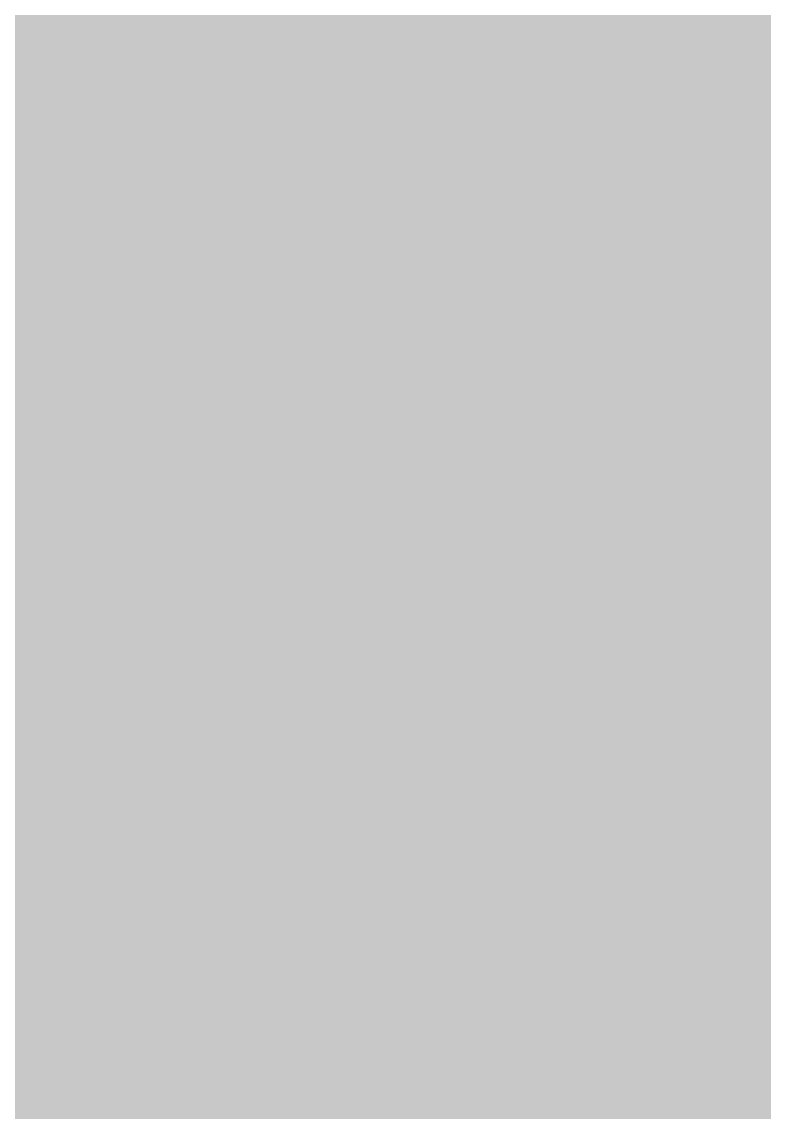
# Model space of a CAD drawing. Header units: millimetres. Extents: x 0 to 212, y 0 to 318.
# Drawn here: x 50.3 to 116.5, y 158.8 to 256 of the extents above; entities that cross this region are included whole.
import ezdxf

# ---------------------------------------------------------------- set-up
doc = ezdxf.new("R2010")
doc.units = ezdxf.units.MM

msp = doc.modelspace()

# ---------------------------------------------------------------- hatches: boundary and pattern name
msp.add_hatch(color=40).paths.add_polyline_path([(14.1633, 0.0536), (13.9878, 0.0533), (13.8125, 0.0559), (13.6373, 0.061), (13.462, 0.0686), (13.2893, 0.0787), (13.114, 0.0914), (12.9413, 0.1041), (12.7686, 0.1219), (12.5959, 0.1397), (12.4231, 0.16), (12.2504, 0.1829), (12.0777, 0.2057), (11.9075, 0.2337), (11.7373, 0.2616), (11.5672, 0.2921), (11.397, 0.3251), (11.2268, 0.3607), (11.0592, 0.3988), (10.8915, 0.4369), (10.7239, 0.4775), (10.5562, 0.5207), (10.3886, 0.5664), (10.2235, 0.6121), (10.0584, 0.6629), (9.8933, 0.7137), (9.7307, 0.7671), (9.5682, 0.8204), (9.4056, 0.8788), (9.2431, 0.9373), (9.083, 0.9982), (8.923, 1.0617), (8.763, 1.1252), (8.6055, 1.1938), (8.4455, 1.2624), (8.2906, 1.331), (8.1331, 1.4046), (7.9781, 1.4783), (7.8232, 1.5545), (7.6708, 1.6332), (7.5184, 1.7145), (7.366, 1.7958), (7.2161, 1.8796), (7.0663, 1.966), (6.919, 2.0523), (6.7716, 2.1438), (6.6243, 2.2352), (6.4795, 2.3266), (6.3348, 2.4232), (6.19, 2.5197), (6.0477, 2.6187), (5.908, 2.7178), (5.7683, 2.8194), (5.6286, 2.9235), (5.4915, 3.0302), (5.3543, 3.1369), (5.2197, 3.2461), (5.0851, 3.3579), (4.953, 3.4722), (4.8209, 3.5865), (4.6914, 3.7033), (4.5644, 3.8202), (4.4348, 3.9395), (4.3104, 4.0615), (4.1859, 4.1859), (4.0615, 4.3104), (3.9395, 4.4348), (3.8202, 4.5618), (3.7033, 4.6914), (3.5865, 4.8209), (3.4722, 4.953), (3.3579, 5.0851), (3.2487, 5.2197), (3.1369, 5.3543), (3.0302, 5.4915), (2.9235, 5.6286), (2.8194, 5.7683), (2.7178, 5.908), (2.6187, 6.0477), (2.5197, 6.19), (2.4232, 6.3348), (2.3266, 6.477), (2.2352, 6.6243), (2.1438, 6.7691), (2.0523, 6.9164), (1.966, 7.0663), (1.8796, 7.2161), (1.7958, 7.366), (1.7145, 7.5184), (1.6332, 7.6708), (1.5545, 7.8232), (1.4783, 7.9781), (1.4046, 8.1331), (1.331, 8.2906), (1.2598, 8.4455), (1.1913, 8.603), (1.1252, 8.763), (1.0592, 8.923), (0.9982, 9.083), (0.9373, 9.2431), (0.8763, 9.4056), (0.8204, 9.5682), (0.7645, 9.7307), (0.7112, 9.8933), (0.6604, 10.0584), (0.6121, 10.2235), (0.5639, 10.3911), (0.5207, 10.5562), (0.4775, 10.7239), (0.4343, 10.8915), (0.3962, 11.0592), (0.3607, 11.2268), (0.3251, 11.397), (0.2921, 11.5672), (0.2616, 11.7373), (0.2311, 11.9075), (0.2057, 12.0802), (0.1803, 12.2504), (0.1575, 12.4231), (0.1372, 12.5959), (0.1194, 12.7686), (0.1041, 12.9413), (0.0889, 13.1166), (0.0787, 13.2893), (0.0686, 13.4645), (0.061, 13.6373), (0.0559, 13.8125), (0.0508, 13.9878), (0.0508, 14.163), (0.0522, 303.4425), (0.0508, 303.6164), (0.0559, 303.7916), (0.061, 303.9669), (0.0686, 304.1396), (0.0787, 304.3149), (0.0889, 304.4876), (0.1041, 304.6628), (0.1194, 304.8356), (0.1372, 305.0083), (0.1575, 305.181), (0.1803, 305.3537), (0.2057, 305.5239), (0.2311, 305.6966), (0.2616, 305.8668), (0.2921, 306.037), (0.3251, 306.2072), (0.3607, 306.3748), (0.3962, 306.545), (0.4343, 306.7126), (0.4775, 306.8803), (0.5207, 307.0479), (0.5639, 307.213), (0.6121, 307.3781), (0.6604, 307.5432), (0.7112, 307.7083), (0.7645, 307.8734), (0.8204, 308.036), (0.8763, 308.1985), (0.9373, 308.3611), (0.9982, 308.5211), (1.0592, 308.6811), (1.1252, 308.8411), (1.1913, 308.9986), (1.2598, 309.1561), (1.331, 309.3136), (1.4046, 309.4685), (1.4783, 309.626), (1.5545, 309.7784), (1.6332, 309.9333), (1.7145, 310.0857), (1.7958, 310.2356), (1.8796, 310.388), (1.966, 310.5379), (2.0523, 310.6852), (2.1438, 310.8325), (2.2352, 310.9798), (2.3266, 311.1246), (2.4232, 311.2694), (2.5197, 311.4116), (2.6187, 311.5539), (2.7178, 311.6961), (2.8194, 311.8358), (2.9235, 311.9755), (3.0302, 312.1127), (3.1369, 312.2473), (3.2487, 312.3844), (3.3579, 312.5165), (3.4722, 312.6486), (3.5865, 312.7807), (3.7033, 312.9102), (3.8202, 313.0398), (3.9395, 313.1668), (4.0615, 313.2938), (4.1859, 313.4182), (4.3104, 313.5401), (4.4348, 313.6621), (4.5644, 313.784), (4.6914, 313.9008), (4.8209, 314.0177), (4.953, 314.132), (5.0851, 314.2437), (5.2197, 314.3555), (5.3543, 314.4647), (5.4915, 314.5739), (5.6286, 314.6781), (5.7683, 314.7822), (5.908, 314.8838), (6.0477, 314.9854), (6.19, 315.0845), (6.3348, 315.181), (6.4795, 315.275), (6.6243, 315.3689), (6.7716, 315.4604), (6.919, 315.5493), (7.0663, 315.6382), (7.2161, 315.7245), (7.366, 315.8084), (7.5184, 315.8896), (7.6708, 315.9709), (7.8232, 316.0471), (7.9781, 316.1233), (8.1331, 316.1995), (8.2906, 316.2706), (8.4455, 316.3418), (8.6055, 316.4103), (8.763, 316.4789), (8.923, 316.5424), (9.083, 316.6059), (9.2431, 316.6669), (9.4056, 316.7253), (9.5682, 316.7837), (9.7307, 316.8371), (9.8933, 316.8904), (10.0584, 316.9412), (10.2235, 316.992), (10.3886, 317.0377), (10.5562, 317.0834), (10.7239, 317.1266), (10.8915, 317.1673), (11.0592, 317.2079), (11.2268, 317.2435), (11.397, 317.279), (11.5672, 317.312), (11.7373, 317.3425), (11.9075, 317.3705), (12.0777, 317.3984), (12.2504, 317.4213), (12.4231, 317.4441), (12.5959, 317.4644), (12.7686, 317.4822), (12.9413, 317.5), (13.114, 317.5127), (13.2893, 317.5254), (13.462, 317.5356), (13.6373, 317.5432), (13.8125, 317.5483), (13.9878, 317.5508), (14.163, 317.5533), (197.6078, 317.5536), (197.7822, 317.5508), (197.9574, 317.5483), (198.1327, 317.5432), (198.3054, 317.5356), (198.4807, 317.5254), (198.6534, 317.5127), (198.8287, 317.5), (199.0014, 317.4822), (199.1741, 317.4644), (199.3468, 317.4441), (199.5195, 317.4213), (199.6897, 317.3984), (199.8624, 317.3705), (200.0326, 317.3425), (200.2028, 317.312), (200.373, 317.279), (200.5432, 317.2435), (200.7108, 317.2079), (200.8784, 317.1673), (201.0461, 317.1266), (201.2137, 317.0834), (201.3788, 317.0377), (201.5465, 316.992), (201.7116, 316.9412), (201.8767, 316.8904), (202.0392, 316.8371), (202.2018, 316.7837), (202.3643, 316.7253), (202.5269, 316.6669), (202.6869, 316.6059), (202.8469, 316.5424), (203.007, 316.4789), (203.167, 316.4103), (203.3245, 316.3418), (203.4794, 316.2706), (203.6369, 316.1995), (203.7918, 316.1233), (203.9468, 316.0471), (204.0992, 315.9709), (204.2516, 315.8896), (204.404, 315.8084), (204.5538, 315.7245), (204.7037, 315.6382), (204.8535, 315.5493), (205.0009, 315.4604), (205.1456, 315.3689), (205.293, 315.275), (205.4352, 315.181), (205.58, 315.0845), (205.7222, 314.9854), (205.8619, 314.8838), (206.0016, 314.7822), (206.1413, 314.6781), (206.2785, 314.5739), (206.4156, 314.4647), (206.5503, 314.3555), (206.6849, 314.2437), (206.817, 314.132), (206.949, 314.0177), (207.0786, 313.9008), (207.2081, 313.784), (207.3351, 313.6621), (207.4596, 313.5401), (207.584, 313.4182), (207.7085, 313.2938), (207.8304, 313.1668), (207.9498, 313.0398), (208.0666, 312.9102), (208.1835, 312.7807), (208.2978, 312.6486), (208.4121, 312.5165), (208.5238, 312.3844), (208.6331, 312.2473), (208.7397, 312.1127), (208.8464, 311.9755), (208.9506, 311.8358), (209.0522, 311.6961), (209.1512, 311.5539), (209.2503, 311.4116), (209.3468, 311.2694), (209.4433, 311.1246), (209.5348, 310.9798), (209.6262, 310.8325), (209.7176, 310.6852), (209.804, 310.5379), (209.8904, 310.388), (209.9742, 310.2356), (210.0555, 310.0857), (210.1367, 309.9333), (210.2155, 309.7784), (210.2917, 309.626), (210.3653, 309.4685), (210.439, 309.3136), (210.5076, 309.1561), (210.5762, 308.9986), (210.6447, 308.8411), (210.7082, 308.6811), (210.7717, 308.5211), (210.8327, 308.3611), (210.8911, 308.1985), (210.9495, 308.036), (211.0029, 307.8734), (211.0562, 307.7083), (211.107, 307.5432), (211.1578, 307.3781), (211.2035, 307.213), (211.2493, 307.0479), (211.2924, 306.8803), (211.3331, 306.7126), (211.3712, 306.545), (211.4093, 306.3748), (211.4448, 306.2072), (211.4779, 306.037), (211.5083, 305.8668), (211.5363, 305.6966), (211.5642, 305.5239), (211.5871, 305.3537), (211.6099, 305.181), (211.6303, 305.0083), (211.648, 304.8356), (211.6658, 304.6628), (211.6785, 304.4876), (211.6912, 304.3149), (211.7014, 304.1396), (211.709, 303.9669), (211.7141, 303.7916), (211.7166, 303.6164), (211.7166, 303.4411), (211.7189, 14.1647), (211.7166, 13.9878), (211.7141, 13.8125), (211.709, 13.6373), (211.7014, 13.4645), (211.6912, 13.2893), (211.6785, 13.1166), (211.6658, 12.9413), (211.648, 12.7686), (211.6303, 12.5959), (211.6099, 12.4231), (211.5871, 12.2504), (211.5642, 12.0802), (211.5363, 11.9075), (211.5083, 11.7373), (211.4779, 11.5672), (211.4448, 11.397), (211.4093, 11.2268), (211.3712, 11.0592), (211.3331, 10.8915), (211.2924, 10.7239), (211.2493, 10.5562), (211.2035, 10.3911), (211.1578, 10.2235), (211.107, 10.0584), (211.0562, 9.8933), (211.0029, 9.7307), (210.9495, 9.5682), (210.8911, 9.4056), (210.8327, 9.2431), (210.7717, 9.083), (210.7082, 8.923), (210.6447, 8.763), (210.5762, 8.603), (210.5076, 8.4455), (210.439, 8.2906), (210.3653, 8.1331), (210.2917, 7.9781), (210.2155, 7.8232), (210.1367, 7.6708), (210.0555, 7.5184), (209.9742, 7.366), (209.8904, 7.2161), (209.804, 7.0663), (209.7176, 6.9164), (209.6262, 6.7691), (209.5348, 6.6243), (209.4433, 6.477), (209.3468, 6.3348), (209.2503, 6.19), (209.1512, 6.0477), (209.0522, 5.908), (208.9506, 5.7683), (208.8464, 5.6286), (208.7397, 5.4915), (208.6331, 5.3543), (208.5238, 5.2197), (208.4121, 5.0851), (208.2978, 4.953), (208.1835, 4.8209), (208.0666, 4.6914), (207.9498, 4.5618), (207.8304, 4.4348), (207.7085, 4.3104), (207.584, 4.1859), (207.4596, 4.0615), (207.3351, 3.9395), (207.2081, 3.8202), (207.0786, 3.7033), (206.949, 3.5865), (206.817, 3.4722), (206.6849, 3.3579), (206.5503, 3.2461), (206.4156, 3.1369), (206.2785, 3.0302), (206.1413, 2.9235), (206.0016, 2.8194), (205.8619, 2.7178), (205.7222, 2.6187), (205.58, 2.5197), (205.4352, 2.4232), (205.293, 2.3266), (205.1456, 2.2352), (205.0009, 2.1438), (204.8535, 2.0523), (204.7037, 1.966), (204.5538, 1.8796), (204.404, 1.7958), (204.2516, 1.7145), (204.0992, 1.6332), (203.9468, 1.5545), (203.7918, 1.4783), (203.6369, 1.4046), (203.4794, 1.331), (203.3245, 1.2624), (203.167, 1.1938), (203.007, 1.1252), (202.8469, 1.0617), (202.6869, 0.9982), (202.5269, 0.9373), (202.3643, 0.8788), (202.2018, 0.8204), (202.0392, 0.7671), (201.8767, 0.7137), (201.7116, 0.6629), (201.5465, 0.6121), (201.3788, 0.5664), (201.2137, 0.5207), (201.0461, 0.4775), (200.8784, 0.4369), (200.7108, 0.3988), (200.5432, 0.3607), (200.373, 0.3251), (200.2028, 0.2921), (200.0326, 0.2616), (199.8624, 0.2337), (199.6897, 0.2057), (199.5195, 0.1829), (199.3468, 0.16), (199.1741, 0.1397), (199.0014, 0.1219), (198.8287, 0.1041), (198.6534, 0.0914), (198.4807, 0.0787), (198.3054, 0.0686), (198.1327, 0.061), (197.9574, 0.0559), (197.7822, 0.0533), (197.6069, 0.0533)])
h = msp.add_hatch(color=59)
h.paths.add_polyline_path([(90.9366, 237.8946), (90.9366, 242.7633), (75.3801, 242.7633), (75.3801, 238.2654), (85.3803, 238.2654), (74.5324, 219.6398), (74.5324, 215.2481), (90.5676, 215.2481), (90.5676, 219.746), (80.1426, 219.746)])
h.paths.add_polyline_path([(85.6449, 247.3671), (91.2551, 254.405), (86.5449, 254.405), (83.3176, 251.3358), (80.0887, 254.405), (75.3801, 254.405), (80.9886, 247.3671)], flags=16)
h = msp.add_hatch(color=59)
h.paths.add_polyline_path([(114.4323, 215.2481), (114.4323, 234.6149), (114.4295, 234.8941), (114.4245, 235.1684), (114.4143, 235.4402), (114.4016, 235.7044), (114.3864, 235.966), (114.366, 236.2225), (114.3432, 236.4715), (114.3152, 236.7178), (114.2848, 236.9591), (114.2492, 237.1954), (114.2136, 237.4265), (114.1705, 237.6551), (114.1273, 237.8761), (114.079, 238.0945), (114.0257, 238.3053), (113.9698, 238.5136), (113.9114, 238.7168), (113.8479, 238.9149), (113.7818, 239.1105), (113.7133, 239.2985), (113.6396, 239.4839), (113.5634, 239.6642), (113.4847, 239.8395), (113.4008, 240.0097), (113.3145, 240.1773), (113.223, 240.3373), (113.1316, 240.4948), (113.0325, 240.6472), (112.9335, 240.7971), (112.8293, 240.9393), (112.7227, 241.079), (112.6109, 241.2136), (112.4966, 241.3457), (112.3798, 241.4702), (112.2604, 241.5921), (112.1359, 241.7089), (112.0089, 241.8232), (111.8768, 241.9325), (111.7448, 242.0366), (111.6076, 242.1357), (111.4654, 242.2322), (111.3231, 242.3236), (111.1758, 242.41), (111.0234, 242.4938), (110.871, 242.5725), (110.7135, 242.6462), (110.5535, 242.7173), (110.3909, 242.7834), (110.2233, 242.8469), (110.0531, 242.9027), (109.8804, 242.9586), (109.7026, 243.0069), (109.5248, 243.0526), (109.3419, 243.0958), (109.1565, 243.1313), (108.966, 243.1669), (108.773, 243.1948), (108.5774, 243.2202), (108.3793, 243.2431), (108.1786, 243.2609), (107.9729, 243.2736), (107.7646, 243.2837), (107.5538, 243.2888), (107.3404, 243.2914), (107.221, 243.2914), (107.1016, 243.2888), (106.9823, 243.2837), (106.8654, 243.2787), (106.7486, 243.271), (106.6292, 243.2609), (106.5124, 243.2507), (106.3955, 243.238), (106.2787, 243.2253), (106.1644, 243.2075), (106.0475, 243.1923), (105.9332, 243.172), (105.8164, 243.1517), (105.7021, 243.1288), (105.5878, 243.1034), (105.476, 243.078), (105.3617, 243.0501), (105.25, 243.0196), (105.1382, 242.9891), (105.0265, 242.9561), (104.9147, 242.9205), (104.8055, 242.885), (104.6937, 242.8469), (104.5845, 242.8062), (104.4778, 242.763), (104.3686, 242.7199), (104.2619, 242.6741), (104.1552, 242.6259), (104.0486, 242.5776), (103.9444, 242.5268), (103.8377, 242.4735), (103.7361, 242.4176), (103.632, 242.3617), (103.5304, 242.3033), (103.4288, 242.2423), (103.3272, 242.1814), (103.2256, 242.1153), (103.1265, 242.0493), (103.03, 241.9807), (102.931, 241.9121), (102.8344, 241.841), (102.7379, 241.7674), (102.6439, 241.6912), (102.55, 241.6124), (102.456, 241.5337), (102.3645, 241.4524), (102.2731, 241.3686), (102.1842, 241.2822), (102.0953, 241.1959), (102.0064, 241.1044), (101.9175, 241.013), (101.8337, 240.9215), (101.7473, 240.825), (101.6635, 240.7285), (101.5797, 240.6294), (101.4984, 240.5278), (101.4171, 240.4237), (101.3384, 240.317), (101.2596, 240.2103), (101.1834, 240.1011), (101.1072, 239.9894), (101.031, 239.8751), (100.9574, 239.7582), (100.8863, 239.6414), (100.0386, 242.7633), (96.4406, 242.7633), (96.4406, 215.2481), (101.6261, 215.2481), (101.6261, 233.3967), (101.6279, 233.5936), (101.633, 233.7892), (101.6406, 233.9797), (101.6533, 234.1651), (101.6711, 234.348), (101.6889, 234.5258), (101.7118, 234.7011), (101.7372, 234.8713), (101.7676, 235.0389), (101.7981, 235.2015), (101.8337, 235.3589), (101.8718, 235.5139), (101.915, 235.6663), (101.9581, 235.8136), (102.0039, 235.9584), (102.0547, 236.0981), (102.1055, 236.2327), (102.1613, 236.3673), (102.2172, 236.4943), (102.2756, 236.6213), (102.3391, 236.7432), (102.4026, 236.8601), (102.4687, 236.9769), (102.5373, 237.0887), (102.6084, 237.1954), (102.6795, 237.302), (102.7557, 237.4036), (102.8319, 237.5002), (102.9081, 237.5967), (102.9894, 237.6881), (103.0707, 237.777), (103.1519, 237.8608), (103.2383, 237.9421), (103.3221, 238.0234), (103.411, 238.0971), (103.4999, 238.1707), (103.5888, 238.2418), (103.6803, 238.3079), (103.7717, 238.3714), (103.8657, 238.4323), (103.9597, 238.4908), (104.0536, 238.5466), (104.1502, 238.6), (104.2467, 238.6482), (104.3432, 238.6965), (104.4423, 238.7397), (104.5388, 238.7829), (104.6378, 238.821), (104.7369, 238.8565), (104.8385, 238.8921), (104.9376, 238.9226), (105.0366, 238.9505), (105.1382, 238.9784), (105.2373, 239.0013), (105.3389, 239.0216), (105.4379, 239.0419), (105.5395, 239.0572), (105.6386, 239.0724), (105.7377, 239.0851), (105.8367, 239.0953), (105.9358, 239.1029), (106.0348, 239.108), (106.1314, 239.1105), (106.2279, 239.1105), (106.3117, 239.1105), (106.3955, 239.108), (106.4793, 239.1054), (106.5606, 239.0978), (106.6394, 239.0902), (106.7181, 239.0826), (106.7968, 239.0724), (106.8756, 239.0597), (106.9518, 239.0445), (107.028, 239.0267), (107.1016, 239.0089), (107.1753, 238.9886), (107.249, 238.9683), (107.3201, 238.9429), (107.3912, 238.9175), (107.4598, 238.887), (107.5284, 238.8565), (107.5944, 238.826), (107.6604, 238.7905), (107.7265, 238.7524), (107.79, 238.7143), (107.8535, 238.6711), (107.9144, 238.6279), (107.9754, 238.5822), (108.0338, 238.5314), (108.0922, 238.4806), (108.1481, 238.4273), (108.204, 238.3714), (108.2573, 238.313), (108.3107, 238.2495), (108.3615, 238.186), (108.4123, 238.1199), (108.4605, 238.0488), (108.5088, 237.9777), (108.5545, 237.9015), (108.6002, 237.8253), (108.6434, 237.744), (108.6866, 237.6602), (108.7272, 237.5738), (108.7653, 237.4849), (108.8034, 237.3909), (108.839, 237.2944), (108.8746, 237.1979), (108.9076, 237.0938), (108.9406, 236.9896), (108.9711, 236.8829), (108.999, 236.7712), (109.027, 236.6569), (109.0524, 236.5375), (109.0778, 236.4156), (109.1006, 236.2911), (109.1209, 236.1641), (109.1413, 236.032), (109.159, 235.8974), (109.1743, 235.7603), (109.1895, 235.618), (109.2022, 235.4707), (109.2149, 235.3234), (109.2225, 235.1684), (109.2327, 235.0135), (109.2378, 234.8535), (109.2429, 234.6884), (109.2454, 234.5207), (109.2454, 234.348), (109.2468, 215.2481)])
h.paths.add_polyline_path([(108.2947, 247.3671), (113.9031, 254.405), (109.1928, 254.405), (105.9656, 251.3358), (102.7384, 254.405), (98.0281, 254.405), (103.6366, 247.3671)], flags=16)
h = msp.add_hatch(color=59)
edge = h.paths.add_edge_path()
edge.add_line((60.9865, 214.7189), (61.2546, 214.7189))
edge.add_line((61.2546, 214.7189), (61.5188, 214.7265))
edge.add_line((61.5188, 214.7265), (61.783, 214.7392))
edge.add_line((61.783, 214.7392), (62.042, 214.757))
edge.add_line((62.042, 214.757), (62.2986, 214.7799))
edge.add_line((62.2986, 214.7799), (62.5526, 214.8078))
edge.add_line((62.5526, 214.8078), (62.8015, 214.8434))
edge.add_line((62.8015, 214.8434), (63.0479, 214.8815))
edge.add_line((63.0479, 214.8815), (63.2917, 214.9272))
edge.add_line((63.2917, 214.9272), (63.533, 214.978))
edge.add_line((63.533, 214.978), (63.7692, 215.0339))
edge.add_line((63.7692, 215.0339), (64.0004, 215.0974))
edge.add_line((64.0004, 215.0974), (64.2315, 215.1659))
edge.add_line((64.2315, 215.1659), (64.4576, 215.2421))
edge.add_line((64.4576, 215.2421), (64.6811, 215.3209))
edge.add_line((64.6811, 215.3209), (64.8995, 215.4098))
edge.add_line((64.8995, 215.4098), (65.1154, 215.5038))
edge.add_line((65.1154, 215.5038), (65.3263, 215.6028))
edge.add_line((65.3263, 215.6028), (65.5345, 215.712))
edge.add_line((65.5345, 215.712), (65.7377, 215.8238))
edge.add_line((65.7377, 215.8238), (65.9384, 215.9457))
edge.add_line((65.9384, 215.9457), (66.1365, 216.0727))
edge.add_line((66.1365, 216.0727), (66.3296, 216.2073))
edge.add_line((66.3296, 216.2073), (66.5175, 216.3496))
edge.add_line((66.5175, 216.3496), (66.7029, 216.4994))
edge.add_line((66.7029, 216.4994), (66.8833, 216.6544))
edge.add_line((66.8833, 216.6544), (67.0611, 216.8195))
edge.add_line((67.0611, 216.8195), (67.2338, 216.9897))
edge.add_line((67.2338, 216.9897), (67.404, 217.17))
edge.add_line((67.404, 217.17), (67.5665, 217.3554))
edge.add_line((67.5665, 217.3554), (67.7291, 217.551))
edge.add_line((67.7291, 217.551), (67.884, 217.7542))
edge.add_line((67.884, 217.7542), (68.0364, 217.965))
edge.add_line((68.0364, 217.965), (68.1863, 218.1835))
edge.add_line((68.1863, 218.1835), (68.3285, 218.4095))
edge.add_line((68.3285, 218.4095), (68.4682, 218.6457))
edge.add_line((68.4682, 218.6457), (68.6029, 218.8896))
edge.add_line((68.6029, 218.8896), (68.7349, 219.141))
edge.add_line((68.7349, 219.141), (68.8594, 219.4001))
edge.add_line((68.8594, 219.4001), (68.9813, 219.6719))
edge.add_line((68.9813, 219.6719), (69.0982, 219.9488))
edge.add_line((69.0982, 219.9488), (69.2125, 220.2358))
edge.add_line((69.2125, 220.2358), (69.3191, 220.533))
edge.add_line((69.3191, 220.533), (69.4233, 220.8378))
edge.add_line((69.4233, 220.8378), (69.5223, 221.1527))
edge.add_line((69.5223, 221.1527), (69.6163, 221.4753))
edge.add_line((69.6163, 221.4753), (69.7052, 221.808))
edge.add_line((69.7052, 221.808), (69.789, 222.1509))
edge.add_line((69.789, 222.1509), (69.8678, 222.504))
edge.add_line((69.8678, 222.504), (69.944, 222.8647))
edge.add_line((69.944, 222.8647), (70.0126, 223.2381))
edge.add_line((70.0126, 223.2381), (70.0786, 223.6191))
edge.add_line((70.0786, 223.6191), (70.137, 224.0102))
edge.add_line((70.137, 224.0102), (70.1929, 224.4115))
edge.add_line((70.1929, 224.4115), (70.2437, 224.823))
edge.add_line((70.2437, 224.823), (70.2869, 225.2472))
edge.add_line((70.2869, 225.2472), (70.3275, 225.679))
edge.add_line((70.3275, 225.679), (70.3605, 226.121))
edge.add_line((70.3605, 226.121), (70.391, 226.5756))
edge.add_line((70.391, 226.5756), (70.4139, 227.0404))
edge.add_line((70.4139, 227.0404), (70.4342, 227.5154))
edge.add_line((70.4342, 227.5154), (70.4469, 228.0006))
edge.add_line((70.4469, 228.0006), (70.4545, 228.4984))
edge.add_line((70.4545, 228.4984), (70.4571, 229.0039))
edge.add_line((70.4571, 229.0039), (70.4545, 229.5119))
edge.add_line((70.4545, 229.5119), (70.4469, 230.0097))
edge.add_line((70.4469, 230.0097), (70.4342, 230.4948))
edge.add_line((70.4342, 230.4948), (70.4139, 230.9698))
edge.add_line((70.4139, 230.9698), (70.391, 231.4346))
edge.add_line((70.391, 231.4346), (70.3605, 231.8893))
edge.add_line((70.3605, 231.8893), (70.3275, 232.3313))
edge.add_line((70.3275, 232.3313), (70.2869, 232.7631))
edge.add_line((70.2869, 232.7631), (70.2437, 233.1847))
edge.add_line((70.2437, 233.1847), (70.1929, 233.5962))
edge.add_line((70.1929, 233.5962), (70.137, 234))
edge.add_line((70.137, 234), (70.0786, 234.3912))
edge.add_line((70.0786, 234.3912), (70.0126, 234.7722))
edge.add_line((70.0126, 234.7722), (69.944, 235.143))
edge.add_line((69.944, 235.143), (69.8678, 235.5063))
edge.add_line((69.8678, 235.5063), (69.789, 235.8568))
edge.add_line((69.789, 235.8568), (69.7052, 236.1997))
edge.add_line((69.7052, 236.1997), (69.6163, 236.5324))
edge.add_line((69.6163, 236.5324), (69.5223, 236.8575))
edge.add_line((69.5223, 236.8575), (69.4233, 237.1725))
edge.add_line((69.4233, 237.1725), (69.3191, 237.4773))
edge.add_line((69.3191, 237.4773), (69.2125, 237.7719))
edge.add_line((69.2125, 237.7719), (69.0982, 238.059))
edge.add_line((69.0982, 238.059), (68.9813, 238.3384))
edge.add_line((68.9813, 238.3384), (68.8594, 238.6076))
edge.add_line((68.8594, 238.6076), (68.7349, 238.8692))
edge.add_line((68.7349, 238.8692), (68.6029, 239.1207))
edge.add_line((68.6029, 239.1207), (68.4682, 239.3645))
edge.add_line((68.4682, 239.3645), (68.3285, 239.5982))
edge.add_line((68.3285, 239.5982), (68.1863, 239.8268))
edge.add_line((68.1863, 239.8268), (68.0364, 240.0452))
edge.add_line((68.0364, 240.0452), (67.884, 240.2561))
edge.add_line((67.884, 240.2561), (67.7291, 240.4567))
edge.add_line((67.7291, 240.4567), (67.5665, 240.6523))
edge.add_line((67.5665, 240.6523), (67.404, 240.8403))
edge.add_line((67.404, 240.8403), (67.2338, 241.0181))
edge.add_line((67.2338, 241.0181), (67.0611, 241.1882))
edge.add_line((67.0611, 241.1882), (66.8833, 241.3533))
edge.add_line((66.8833, 241.3533), (66.7029, 241.5108))
edge.add_line((66.7029, 241.5108), (66.5175, 241.6581))
edge.add_line((66.5175, 241.6581), (66.3296, 241.8004))
edge.add_line((66.3296, 241.8004), (66.1365, 241.935))
edge.add_line((66.1365, 241.935), (65.9384, 242.062))
edge.add_line((65.9384, 242.062), (65.7377, 242.1839))
edge.add_line((65.7377, 242.1839), (65.5345, 242.2982))
edge.add_line((65.5345, 242.2982), (65.3263, 242.4049))
edge.add_line((65.3263, 242.4049), (65.1154, 242.5065))
edge.add_line((65.1154, 242.5065), (64.8995, 242.5979))
edge.add_line((64.8995, 242.5979), (64.6811, 242.6868))
edge.add_line((64.6811, 242.6868), (64.4576, 242.7681))
edge.add_line((64.4576, 242.7681), (64.2315, 242.8418))
edge.add_line((64.2315, 242.8418), (64.0004, 242.9104))
edge.add_line((64.0004, 242.9104), (63.7692, 242.9739))
edge.add_line((63.7692, 242.9739), (63.533, 243.0297))
edge.add_line((63.533, 243.0297), (63.2917, 243.0805))
edge.add_line((63.2917, 243.0805), (63.0479, 243.1263))
edge.add_line((63.0479, 243.1263), (62.8015, 243.1669))
edge.add_line((62.8015, 243.1669), (62.5526, 243.1999))
edge.add_line((62.5526, 243.1999), (62.2986, 243.2279))
edge.add_line((62.2986, 243.2279), (62.042, 243.2507))
edge.add_line((62.042, 243.2507), (61.783, 243.2685))
edge.add_line((61.783, 243.2685), (61.5188, 243.2812))
edge.add_line((61.5188, 243.2812), (61.2546, 243.2888))
edge.add_line((61.2546, 243.2888), (60.9854, 243.2914))
edge.add_line((60.9854, 243.2914), (60.7162, 243.2888))
edge.add_line((60.7162, 243.2888), (60.4495, 243.2812))
edge.add_line((60.4495, 243.2812), (60.1878, 243.2685))
edge.add_line((60.1878, 243.2685), (59.9288, 243.2507))
edge.add_line((59.9288, 243.2507), (59.6722, 243.2279))
edge.add_line((59.6722, 243.2279), (59.4182, 243.1999))
edge.add_line((59.4182, 243.1999), (59.1693, 243.1669))
edge.add_line((59.1693, 243.1669), (58.9229, 243.1263))
edge.add_line((58.9229, 243.1263), (58.6791, 243.0805))
edge.add_line((58.6791, 243.0805), (58.4378, 243.0297))
edge.add_line((58.4378, 243.0297), (58.2016, 242.9739))
edge.add_line((58.2016, 242.9739), (57.9679, 242.9104))
edge.add_line((57.9679, 242.9104), (57.7393, 242.8418))
edge.add_line((57.7393, 242.8418), (57.5132, 242.7681))
edge.add_line((57.5132, 242.7681), (57.2897, 242.6868))
edge.add_line((57.2897, 242.6868), (57.0713, 242.5979))
edge.add_line((57.0713, 242.5979), (56.8554, 242.5065))
edge.add_line((56.8554, 242.5065), (56.6445, 242.4049))
edge.add_line((56.6445, 242.4049), (56.4363, 242.2982))
edge.add_line((56.4363, 242.2982), (56.2331, 242.1839))
edge.add_line((56.2331, 242.1839), (56.0324, 242.062))
edge.add_line((56.0324, 242.062), (55.8343, 241.935))
edge.add_line((55.8343, 241.935), (55.6412, 241.8004))
edge.add_line((55.6412, 241.8004), (55.4533, 241.6581))
edge.add_line((55.4533, 241.6581), (55.2679, 241.5108))
edge.add_line((55.2679, 241.5108), (55.0875, 241.3533))
edge.add_line((55.0875, 241.3533), (54.9097, 241.1882))
edge.add_line((54.9097, 241.1882), (54.737, 241.0181))
edge.add_line((54.737, 241.0181), (54.5668, 240.8403))
edge.add_line((54.5668, 240.8403), (54.4017, 240.6523))
edge.add_line((54.4017, 240.6523), (54.2417, 240.4567))
edge.add_line((54.2417, 240.4567), (54.0868, 240.2561))
edge.add_line((54.0868, 240.2561), (53.9344, 240.0452))
edge.add_line((53.9344, 240.0452), (53.7845, 239.8268))
edge.add_line((53.7845, 239.8268), (53.6423, 239.5982))
edge.add_line((53.6423, 239.5982), (53.5026, 239.3645))
edge.add_line((53.5026, 239.3645), (53.3679, 239.1207))
edge.add_line((53.3679, 239.1207), (53.2359, 238.8692))
edge.add_line((53.2359, 238.8692), (53.1114, 238.6076))
edge.add_line((53.1114, 238.6076), (52.9895, 238.3384))
edge.add_line((52.9895, 238.3384), (52.8726, 238.059))
edge.add_line((52.8726, 238.059), (52.7583, 237.7719))
edge.add_line((52.7583, 237.7719), (52.6517, 237.4773))
edge.add_line((52.6517, 237.4773), (52.5475, 237.1725))
edge.add_line((52.5475, 237.1725), (52.4485, 236.8575))
edge.add_line((52.4485, 236.8575), (52.3545, 236.5324))
edge.add_line((52.3545, 236.5324), (52.2656, 236.1997))
edge.add_line((52.2656, 236.1997), (52.1818, 235.8568))
edge.add_line((52.1818, 235.8568), (52.1005, 235.5063))
edge.add_line((52.1005, 235.5063), (52.0268, 235.143))
edge.add_line((52.0268, 235.143), (51.9582, 234.7722))
edge.add_line((51.9582, 234.7722), (51.8922, 234.3912))
edge.add_line((51.8922, 234.3912), (51.8312, 234))
edge.add_line((51.8312, 234), (51.7779, 233.5962))
edge.add_line((51.7779, 233.5962), (51.7271, 233.1847))
edge.add_line((51.7271, 233.1847), (51.6839, 232.7631))
edge.add_line((51.6839, 232.7631), (51.6433, 232.3313))
edge.add_line((51.6433, 232.3313), (51.6077, 231.8893))
edge.add_line((51.6077, 231.8893), (51.5798, 231.4346))
edge.add_line((51.5798, 231.4346), (51.5544, 230.9698))
edge.add_line((51.5544, 230.9698), (51.5366, 230.4948))
edge.add_line((51.5366, 230.4948), (51.5239, 230.0097))
edge.add_line((51.5239, 230.0097), (51.5163, 229.5119))
edge.add_line((51.5163, 229.5119), (51.5112, 229.0039))
edge.add_line((51.5112, 229.0039), (51.5163, 228.5213))
edge.add_line((51.5163, 228.5213), (51.5239, 228.0463))
edge.add_line((51.5239, 228.0463), (51.5366, 227.5815))
edge.add_line((51.5366, 227.5815), (51.5544, 227.1268))
edge.add_line((51.5544, 227.1268), (51.5798, 226.6798))
edge.add_line((51.5798, 226.6798), (51.6077, 226.2429))
edge.add_line((51.6077, 226.2429), (51.6433, 225.8162))
edge.add_line((51.6433, 225.8162), (51.6839, 225.3971))
edge.add_line((51.6839, 225.3971), (51.7271, 224.9881))
edge.add_line((51.7271, 224.9881), (51.7779, 224.5893))
edge.add_line((51.7779, 224.5893), (51.8312, 224.1982))
edge.add_line((51.8312, 224.1982), (51.8922, 223.8146))
edge.add_line((51.8922, 223.8146), (51.9582, 223.4413))
edge.add_line((51.9582, 223.4413), (52.0268, 223.078))
edge.add_line((52.0268, 223.078), (52.1005, 222.7224))
edge.add_line((52.1005, 222.7224), (52.1818, 222.3745))
edge.add_line((52.1818, 222.3745), (52.2656, 222.0366))
edge.add_line((52.2656, 222.0366), (52.3545, 221.7064))
edge.add_line((52.3545, 221.7064), (52.4485, 221.3839))
edge.add_line((52.4485, 221.3839), (52.5475, 221.0714))
edge.add_line((52.5475, 221.0714), (52.6517, 220.7666))
edge.add_line((52.6517, 220.7666), (52.7583, 220.472))
edge.add_line((52.7583, 220.472), (52.8726, 220.1824))
edge.add_line((52.8726, 220.1824), (52.9895, 219.903))
edge.add_line((52.9895, 219.903), (53.1114, 219.6313))
edge.add_line((53.1114, 219.6313), (53.2359, 219.3671))
edge.add_line((53.2359, 219.3671), (53.3679, 219.1131))
edge.add_line((53.3679, 219.1131), (53.5026, 218.8642))
edge.add_line((53.5026, 218.8642), (53.6423, 218.6254))
edge.add_line((53.6423, 218.6254), (53.7845, 218.3917))
edge.add_line((53.7845, 218.3917), (53.9344, 218.1682))
edge.add_line((53.9344, 218.1682), (54.0868, 217.9523))
edge.add_line((54.0868, 217.9523), (54.2417, 217.744))
edge.add_line((54.2417, 217.744), (54.4017, 217.5408))
edge.add_line((54.4017, 217.5408), (54.5668, 217.3478))
edge.add_line((54.5668, 217.3478), (54.737, 217.1624))
edge.add_line((54.737, 217.1624), (54.9097, 216.982))
edge.add_line((54.9097, 216.982), (55.0875, 216.8119))
edge.add_line((55.0875, 216.8119), (55.2679, 216.6468))
edge.add_line((55.2679, 216.6468), (55.4533, 216.4893))
edge.add_line((55.4533, 216.4893), (55.6412, 216.3394))
edge.add_line((55.6412, 216.3394), (55.8343, 216.1972))
edge.add_line((55.8343, 216.1972), (56.0324, 216.06))
edge.add_line((56.0324, 216.06), (56.2331, 215.9305))
edge.add_line((56.2331, 215.9305), (56.4363, 215.8086))
edge.add_line((56.4363, 215.8086), (56.6445, 215.6943))
edge.add_line((56.6445, 215.6943), (56.8554, 215.585))
edge.add_line((56.8554, 215.585), (57.0713, 215.4834))
edge.add_line((57.0713, 215.4834), (57.2897, 215.3895))
edge.add_line((57.2897, 215.3895), (57.5132, 215.3006))
edge.add_line((57.5132, 215.3006), (57.7393, 215.2193))
edge.add_line((57.7393, 215.2193), (57.9679, 215.1431))
edge.add_line((57.9679, 215.1431), (58.2016, 215.0745))
edge.add_line((58.2016, 215.0745), (58.4378, 215.011))
edge.add_line((58.4378, 215.011), (58.6791, 214.9551))
edge.add_line((58.6791, 214.9551), (58.9229, 214.9043))
edge.add_line((58.9229, 214.9043), (59.1693, 214.8586))
edge.add_line((59.1693, 214.8586), (59.4182, 214.8205))
edge.add_line((59.4182, 214.8205), (59.6722, 214.79))
edge.add_line((59.6722, 214.79), (59.9288, 214.7646))
edge.add_line((59.9288, 214.7646), (60.1878, 214.7443))
edge.add_line((60.1878, 214.7443), (60.4495, 214.7291))
edge.add_line((60.4495, 214.7291), (60.7162, 214.7214))
edge.add_line((60.7162, 214.7214), (60.9854, 214.7164))
edge = h.paths.add_edge_path(flags=16)
edge.add_line((60.9865, 239.0066), (61.1226, 239.0038))
edge.add_line((61.1226, 239.0038), (61.2572, 238.9988))
edge.add_line((61.2572, 238.9988), (61.3918, 238.9937))
edge.add_line((61.3918, 238.9937), (61.5213, 238.9835))
edge.add_line((61.5213, 238.9835), (61.6483, 238.9683))
edge.add_line((61.6483, 238.9683), (61.7753, 238.953))
edge.add_line((61.7753, 238.953), (61.8973, 238.9327))
edge.add_line((61.8973, 238.9327), (62.0166, 238.9099))
edge.add_line((62.0166, 238.9099), (62.136, 238.8819))
edge.add_line((62.136, 238.8819), (62.2529, 238.854))
edge.add_line((62.2529, 238.854), (62.3646, 238.8184))
edge.add_line((62.3646, 238.8184), (62.4764, 238.7803))
edge.add_line((62.4764, 238.7803), (62.5856, 238.7397))
edge.add_line((62.5856, 238.7397), (62.6897, 238.694))
edge.add_line((62.6897, 238.694), (62.7939, 238.6432))
edge.add_line((62.7939, 238.6432), (62.8955, 238.5898))
edge.add_line((62.8955, 238.5898), (62.9945, 238.5289))
edge.add_line((62.9945, 238.5289), (63.0936, 238.4679))
edge.add_line((63.0936, 238.4679), (63.1876, 238.3993))
edge.add_line((63.1876, 238.3993), (63.279, 238.3282))
edge.add_line((63.279, 238.3282), (63.3705, 238.2495))
edge.add_line((63.3705, 238.2495), (63.4568, 238.1682))
edge.add_line((63.4568, 238.1682), (63.5432, 238.0818))
edge.add_line((63.5432, 238.0818), (63.627, 237.9904))
edge.add_line((63.627, 237.9904), (63.7083, 237.8939))
edge.add_line((63.7083, 237.8939), (63.787, 237.7897))
edge.add_line((63.787, 237.7897), (63.8632, 237.683))
edge.add_line((63.8632, 237.683), (63.9369, 237.5687))
edge.add_line((63.9369, 237.5687), (64.0105, 237.4519))
edge.add_line((64.0105, 237.4519), (64.0791, 237.3274))
edge.add_line((64.0791, 237.3274), (64.1477, 237.1979))
edge.add_line((64.1477, 237.1979), (64.2137, 237.0607))
edge.add_line((64.2137, 237.0607), (64.2772, 236.9185))
edge.add_line((64.2772, 236.9185), (64.3382, 236.7712))
edge.add_line((64.3382, 236.7712), (64.3966, 236.6162))
edge.add_line((64.3966, 236.6162), (64.4525, 236.4562))
edge.add_line((64.4525, 236.4562), (64.5084, 236.2886))
edge.add_line((64.5084, 236.2886), (64.5617, 236.1159))
edge.add_line((64.5617, 236.1159), (64.6125, 235.9355))
edge.add_line((64.6125, 235.9355), (64.6608, 235.7501))
edge.add_line((64.6608, 235.7501), (64.7065, 235.5571))
edge.add_line((64.7065, 235.5571), (64.7522, 235.3564))
edge.add_line((64.7522, 235.3564), (64.7929, 235.1481))
edge.add_line((64.7929, 235.1481), (64.8335, 234.9348))
edge.add_line((64.8335, 234.9348), (64.8716, 234.7138))
edge.add_line((64.8716, 234.7138), (64.9072, 234.4852))
edge.add_line((64.9072, 234.4852), (64.9427, 234.249))
edge.add_line((64.9427, 234.249), (64.9732, 234.0051))
edge.add_line((64.9732, 234.0051), (65.0037, 233.7537))
edge.add_line((65.0037, 233.7537), (65.0316, 233.4946))
edge.add_line((65.0316, 233.4946), (65.057, 233.2279))
edge.add_line((65.057, 233.2279), (65.0824, 232.9536))
edge.add_line((65.0824, 232.9536), (65.1027, 232.6716))
edge.add_line((65.1027, 232.6716), (65.1231, 232.3795))
edge.add_line((65.1231, 232.3795), (65.1408, 232.0823))
edge.add_line((65.1408, 232.0823), (65.1586, 231.775))
edge.add_line((65.1586, 231.775), (65.1713, 231.4575))
edge.add_line((65.1713, 231.4575), (65.184, 231.1349))
edge.add_line((65.184, 231.1349), (65.1942, 230.8022))
edge.add_line((65.1942, 230.8022), (65.2043, 230.4593))
edge.add_line((65.2043, 230.4593), (65.2094, 230.1088))
edge.add_line((65.2094, 230.1088), (65.2145, 229.7506))
edge.add_line((65.2145, 229.7506), (65.217, 229.3823))
edge.add_line((65.217, 229.3823), (65.2196, 229.0039))
edge.add_line((65.2196, 229.0039), (65.217, 228.6584))
edge.add_line((65.217, 228.6584), (65.2145, 228.3206))
edge.add_line((65.2145, 228.3206), (65.2094, 227.9879))
edge.add_line((65.2094, 227.9879), (65.2043, 227.6627))
edge.add_line((65.2043, 227.6627), (65.1942, 227.3452))
edge.add_line((65.1942, 227.3452), (65.184, 227.0354))
edge.add_line((65.184, 227.0354), (65.1713, 226.7306))
edge.add_line((65.1713, 226.7306), (65.1586, 226.4334))
edge.add_line((65.1586, 226.4334), (65.1408, 226.1413))
edge.add_line((65.1408, 226.1413), (65.1231, 225.8593))
edge.add_line((65.1231, 225.8593), (65.1027, 225.5825))
edge.add_line((65.1027, 225.5825), (65.0824, 225.3107))
edge.add_line((65.0824, 225.3107), (65.057, 225.0465))
edge.add_line((65.057, 225.0465), (65.0316, 224.79))
edge.add_line((65.0316, 224.79), (65.0037, 224.5385))
edge.add_line((65.0037, 224.5385), (64.9732, 224.2947))
edge.add_line((64.9732, 224.2947), (64.9427, 224.0559))
edge.add_line((64.9427, 224.0559), (64.9072, 223.8248))
edge.add_line((64.9072, 223.8248), (64.8716, 223.5987))
edge.add_line((64.8716, 223.5987), (64.8335, 223.3778))
edge.add_line((64.8335, 223.3778), (64.7929, 223.1644))
edge.add_line((64.7929, 223.1644), (64.7522, 222.9587))
edge.add_line((64.7522, 222.9587), (64.7065, 222.7555))
edge.add_line((64.7065, 222.7555), (64.6608, 222.5599))
edge.add_line((64.6608, 222.5599), (64.6125, 222.3719))
edge.add_line((64.6125, 222.3719), (64.5617, 222.189))
edge.add_line((64.5617, 222.189), (64.5084, 222.0112))
edge.add_line((64.5084, 222.0112), (64.4525, 221.8385))
edge.add_line((64.4525, 221.8385), (64.3966, 221.6709))
edge.add_line((64.3966, 221.6709), (64.3382, 221.5109))
edge.add_line((64.3382, 221.5109), (64.2772, 221.3559))
edge.add_line((64.2772, 221.3559), (64.2137, 221.2061))
edge.add_line((64.2137, 221.2061), (64.1477, 221.0613))
edge.add_line((64.1477, 221.0613), (64.0791, 220.9216))
edge.add_line((64.0791, 220.9216), (64.0105, 220.7895))
edge.add_line((64.0105, 220.7895), (63.9369, 220.66))
edge.add_line((63.9369, 220.66), (63.8632, 220.538))
edge.add_line((63.8632, 220.538), (63.787, 220.4212))
edge.add_line((63.787, 220.4212), (63.7083, 220.3069))
edge.add_line((63.7083, 220.3069), (63.627, 220.2002))
edge.add_line((63.627, 220.2002), (63.5432, 220.0986))
edge.add_line((63.5432, 220.0986), (63.4568, 219.9996))
edge.add_line((63.4568, 219.9996), (63.3705, 219.9081))
edge.add_line((63.3705, 219.9081), (63.279, 219.8192))
edge.add_line((63.279, 219.8192), (63.1876, 219.7379))
edge.add_line((63.1876, 219.7379), (63.0936, 219.6592))
edge.add_line((63.0936, 219.6592), (62.9945, 219.5855))
edge.add_line((62.9945, 219.5855), (62.8955, 219.517))
edge.add_line((62.8955, 219.517), (62.7939, 219.4535))
edge.add_line((62.7939, 219.4535), (62.6897, 219.3925))
edge.add_line((62.6897, 219.3925), (62.5856, 219.3366))
edge.add_line((62.5856, 219.3366), (62.4764, 219.2858))
edge.add_line((62.4764, 219.2858), (62.3646, 219.2401))
edge.add_line((62.3646, 219.2401), (62.2529, 219.1995))
edge.add_line((62.2529, 219.1995), (62.136, 219.1614))
edge.add_line((62.136, 219.1614), (62.0166, 219.1258))
edge.add_line((62.0166, 219.1258), (61.8973, 219.0979))
edge.add_line((61.8973, 219.0979), (61.7753, 219.0725))
edge.add_line((61.7753, 219.0725), (61.6483, 219.0496))
edge.add_line((61.6483, 219.0496), (61.5213, 219.0344))
edge.add_line((61.5213, 219.0344), (61.3918, 219.0191))
edge.add_line((61.3918, 219.0191), (61.2572, 219.0115))
edge.add_line((61.2572, 219.0115), (61.1226, 219.0039))
edge.add_line((61.1226, 219.0039), (60.9854, 219.0039))
edge.add_line((60.9854, 219.0039), (60.8482, 219.0039))
edge.add_line((60.8482, 219.0039), (60.7136, 219.0115))
edge.add_line((60.7136, 219.0115), (60.579, 219.0191))
edge.add_line((60.579, 219.0191), (60.4495, 219.0344))
edge.add_line((60.4495, 219.0344), (60.3225, 219.0496))
edge.add_line((60.3225, 219.0496), (60.1955, 219.0725))
edge.add_line((60.1955, 219.0725), (60.0735, 219.0979))
edge.add_line((60.0735, 219.0979), (59.9516, 219.1258))
edge.add_line((59.9516, 219.1258), (59.8348, 219.1614))
edge.add_line((59.8348, 219.1614), (59.7179, 219.1995))
edge.add_line((59.7179, 219.1995), (59.6062, 219.2401))
edge.add_line((59.6062, 219.2401), (59.4944, 219.2858))
edge.add_line((59.4944, 219.2858), (59.3852, 219.3366))
edge.add_line((59.3852, 219.3366), (59.2785, 219.3925))
edge.add_line((59.2785, 219.3925), (59.1744, 219.4535))
edge.add_line((59.1744, 219.4535), (59.0728, 219.517))
edge.add_line((59.0728, 219.517), (58.9737, 219.5855))
edge.add_line((58.9737, 219.5855), (58.8772, 219.6592))
edge.add_line((58.8772, 219.6592), (58.7832, 219.7379))
edge.add_line((58.7832, 219.7379), (58.6918, 219.8192))
edge.add_line((58.6918, 219.8192), (58.6003, 219.9081))
edge.add_line((58.6003, 219.9081), (58.5114, 219.9996))
edge.add_line((58.5114, 219.9996), (58.4276, 220.0986))
edge.add_line((58.4276, 220.0986), (58.3438, 220.2002))
edge.add_line((58.3438, 220.2002), (58.2625, 220.3069))
edge.add_line((58.2625, 220.3069), (58.1838, 220.4212))
edge.add_line((58.1838, 220.4212), (58.1076, 220.538))
edge.add_line((58.1076, 220.538), (58.0339, 220.66))
edge.add_line((58.0339, 220.66), (57.9603, 220.7895))
edge.add_line((57.9603, 220.7895), (57.8917, 220.9216))
edge.add_line((57.8917, 220.9216), (57.8231, 221.0613))
edge.add_line((57.8231, 221.0613), (57.7571, 221.2061))
edge.add_line((57.7571, 221.2061), (57.6936, 221.3559))
edge.add_line((57.6936, 221.3559), (57.6326, 221.5109))
edge.add_line((57.6326, 221.5109), (57.5742, 221.6709))
edge.add_line((57.5742, 221.6709), (57.5158, 221.8385))
edge.add_line((57.5158, 221.8385), (57.4624, 222.0112))
edge.add_line((57.4624, 222.0112), (57.4091, 222.189))
edge.add_line((57.4091, 222.189), (57.3583, 222.3719))
edge.add_line((57.3583, 222.3719), (57.31, 222.5599))
edge.add_line((57.31, 222.5599), (57.2643, 222.7555))
edge.add_line((57.2643, 222.7555), (57.2186, 222.9587))
edge.add_line((57.2186, 222.9587), (57.1779, 223.1644))
edge.add_line((57.1779, 223.1644), (57.1373, 223.3778))
edge.add_line((57.1373, 223.3778), (57.0992, 223.5987))
edge.add_line((57.0992, 223.5987), (57.0636, 223.8248))
edge.add_line((57.0636, 223.8248), (57.0281, 224.0559))
edge.add_line((57.0281, 224.0559), (56.9976, 224.2947))
edge.add_line((56.9976, 224.2947), (56.9671, 224.5385))
edge.add_line((56.9671, 224.5385), (56.9392, 224.79))
edge.add_line((56.9392, 224.79), (56.9138, 225.0465))
edge.add_line((56.9138, 225.0465), (56.8884, 225.3107))
edge.add_line((56.8884, 225.3107), (56.8655, 225.5825))
edge.add_line((56.8655, 225.5825), (56.8477, 225.8593))
edge.add_line((56.8477, 225.8593), (56.8274, 226.1413))
edge.add_line((56.8274, 226.1413), (56.8122, 226.4334))
edge.add_line((56.8122, 226.4334), (56.7969, 226.7306))
edge.add_line((56.7969, 226.7306), (56.7868, 227.0354))
edge.add_line((56.7868, 227.0354), (56.7741, 227.3452))
edge.add_line((56.7741, 227.3452), (56.7665, 227.6627))
edge.add_line((56.7665, 227.6627), (56.7614, 227.9879))
edge.add_line((56.7614, 227.9879), (56.7563, 228.3206))
edge.add_line((56.7563, 228.3206), (56.7538, 228.6584))
edge.add_line((56.7538, 228.6584), (56.7512, 229.0039))
edge.add_line((56.7512, 229.0039), (56.7538, 229.3823))
edge.add_line((56.7538, 229.3823), (56.7563, 229.7506))
edge.add_line((56.7563, 229.7506), (56.7614, 230.1088))
edge.add_line((56.7614, 230.1088), (56.7665, 230.4593))
edge.add_line((56.7665, 230.4593), (56.7741, 230.8022))
edge.add_line((56.7741, 230.8022), (56.7868, 231.1349))
edge.add_line((56.7868, 231.1349), (56.7969, 231.4575))
edge.add_line((56.7969, 231.4575), (56.8122, 231.775))
edge.add_line((56.8122, 231.775), (56.8274, 232.0823))
edge.add_line((56.8274, 232.0823), (56.8477, 232.3795))
edge.add_line((56.8477, 232.3795), (56.8655, 232.6716))
edge.add_line((56.8655, 232.6716), (56.8884, 232.9536))
edge.add_line((56.8884, 232.9536), (56.9138, 233.2279))
edge.add_line((56.9138, 233.2279), (56.9392, 233.4946))
edge.add_line((56.9392, 233.4946), (56.9671, 233.7537))
edge.add_line((56.9671, 233.7537), (56.9976, 234.0051))
edge.add_line((56.9976, 234.0051), (57.0281, 234.249))
edge.add_line((57.0281, 234.249), (57.0636, 234.4852))
edge.add_line((57.0636, 234.4852), (57.0992, 234.7138))
edge.add_line((57.0992, 234.7138), (57.1373, 234.9348))
edge.add_line((57.1373, 234.9348), (57.1779, 235.1481))
edge.add_line((57.1779, 235.1481), (57.2186, 235.3564))
edge.add_line((57.2186, 235.3564), (57.2643, 235.5571))
edge.add_line((57.2643, 235.5571), (57.31, 235.7501))
edge.add_line((57.31, 235.7501), (57.3583, 235.9355))
edge.add_line((57.3583, 235.9355), (57.4091, 236.1159))
edge.add_line((57.4091, 236.1159), (57.4624, 236.2886))
edge.add_line((57.4624, 236.2886), (57.5158, 236.4562))
edge.add_line((57.5158, 236.4562), (57.5742, 236.6162))
edge.add_line((57.5742, 236.6162), (57.6326, 236.7712))
edge.add_line((57.6326, 236.7712), (57.6936, 236.9185))
edge.add_line((57.6936, 236.9185), (57.7571, 237.0607))
edge.add_line((57.7571, 237.0607), (57.8231, 237.1979))
edge.add_line((57.8231, 237.1979), (57.8917, 237.3274))
edge.add_line((57.8917, 237.3274), (57.9603, 237.4519))
edge.add_line((57.9603, 237.4519), (58.0339, 237.5687))
edge.add_line((58.0339, 237.5687), (58.1076, 237.683))
edge.add_line((58.1076, 237.683), (58.1838, 237.7897))
edge.add_line((58.1838, 237.7897), (58.2625, 237.8939))
edge.add_line((58.2625, 237.8939), (58.3438, 237.9904))
edge.add_line((58.3438, 237.9904), (58.4276, 238.0818))
edge.add_line((58.4276, 238.0818), (58.5114, 238.1682))
edge.add_line((58.5114, 238.1682), (58.6003, 238.2495))
edge.add_line((58.6003, 238.2495), (58.6918, 238.3282))
edge.add_line((58.6918, 238.3282), (58.7832, 238.3993))
edge.add_line((58.7832, 238.3993), (58.8772, 238.4679))
edge.add_line((58.8772, 238.4679), (58.9737, 238.5289))
edge.add_line((58.9737, 238.5289), (59.0728, 238.5898))
edge.add_line((59.0728, 238.5898), (59.1744, 238.6432))
edge.add_line((59.1744, 238.6432), (59.2785, 238.694))
edge.add_line((59.2785, 238.694), (59.3852, 238.7397))
edge.add_line((59.3852, 238.7397), (59.4944, 238.7803))
edge.add_line((59.4944, 238.7803), (59.6062, 238.8184))
edge.add_line((59.6062, 238.8184), (59.7179, 238.854))
edge.add_line((59.7179, 238.854), (59.8348, 238.8819))
edge.add_line((59.8348, 238.8819), (59.9516, 238.9099))
edge.add_line((59.9516, 238.9099), (60.0735, 238.9327))
edge.add_line((60.0735, 238.9327), (60.1955, 238.953))
edge.add_line((60.1955, 238.953), (60.3225, 238.9683))
edge.add_line((60.3225, 238.9683), (60.4495, 238.9835))
edge.add_line((60.4495, 238.9835), (60.579, 238.9937))
edge.add_line((60.579, 238.9937), (60.7136, 238.9988))
edge.add_line((60.7136, 238.9988), (60.8482, 239.0038))
edge.add_line((60.8482, 239.0038), (60.9854, 239.0064))

doc.saveas('drawing.dxf')
